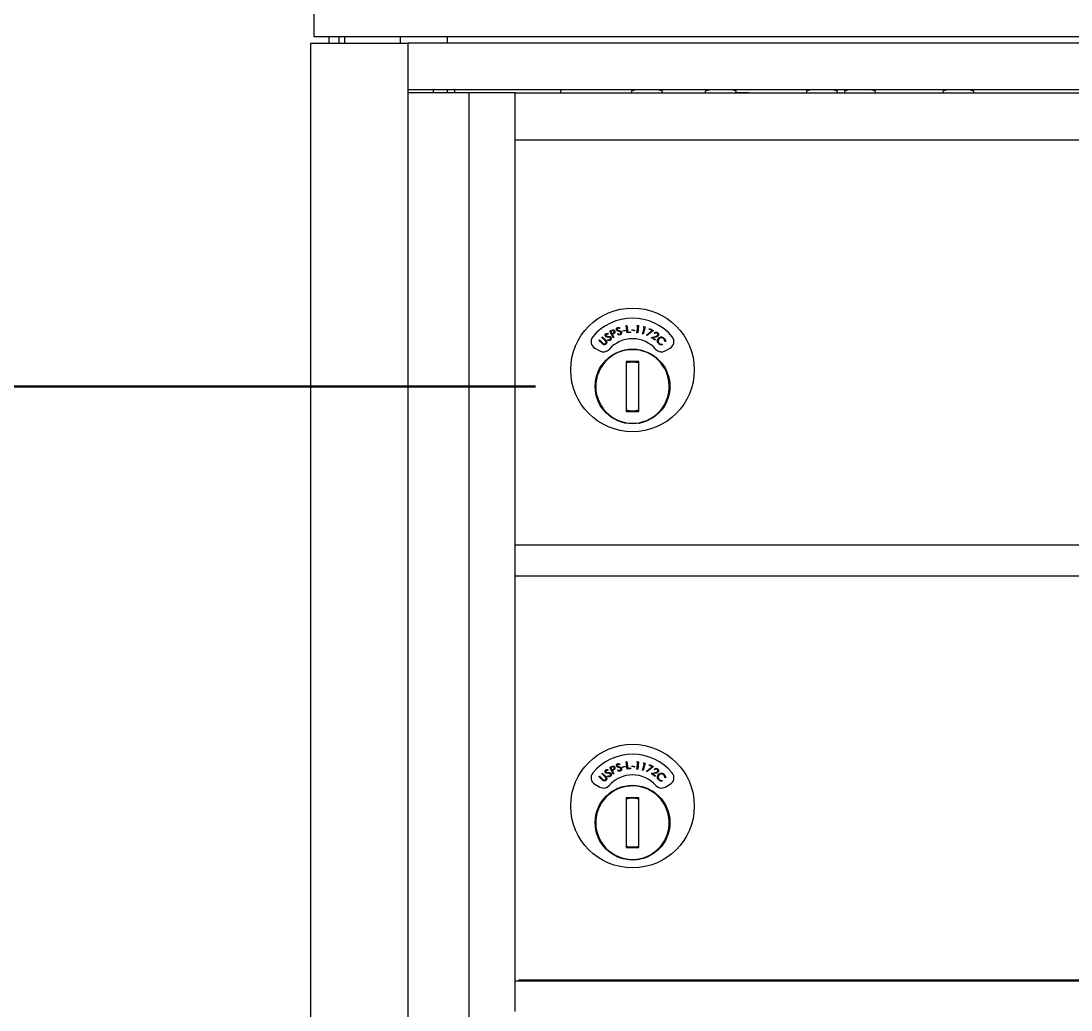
# Paper-space layout 'Layout1' of a CAD drawing. Header units: inches. Extents: x 1.4 to 42.2, y 1.7 to 32.5.
# Drawn here: x 5.644 to 7.751, y 25.438 to 27.421 of the extents above; entities that cross this region are included whole.
import ezdxf

# ---------------------------------------------------------------- set-up
doc = ezdxf.new("R2010")
doc.units = ezdxf.units.IN
doc.header["$MEASUREMENT"] = 0
doc.layers.add('DIM', color=179, linetype='Continuous', lineweight=30)
doc.layers.add('SLD-0', color=179, linetype='Continuous')
doc.styles.add('SLDTEXTSTYLE0', font='TXT', dxfattribs={"width": 0.821468})
doc.styles.add('SLDTEXTSTYLE7', font='TXT', dxfattribs={"width": 0.75})
doc.dimstyles.new('SLDDIMSTYLE1', dxfattribs={"dimtxt": 0.375, "dimasz": 0.13, "dimexe": 0, "dimexo": 0.0625, "dimgap": 0.09375, "dimtad": 0, "dimtih": 1, "dimtoh": 1, "dimdec": 0, "dimlfac": 4, "dimrnd": 1e-09, "dimzin": 12, "dimdsep": 46, "dimtxsty": 'SLDTEXTSTYLE0', "dimblk1": 'NONE', "dimblk2": 'NONE', "dimsah": 1, "dimcen": 0.09, "dimadec": 0, "dimazin": 3, "dimtfac": 1, "dimtdec": 3, "dimtofl": 0, "dimtmove": 0, "dimatfit": 3, "dimldrblk": 'NONE', "dimfxl": 0, "dimfrac": 2, "dimtolj": 1, "dimtzin": 12, "dimarcsym": 0})

# ---------------------------------------------------------------- blocks, each defined once
blk = doc.blocks.new('_D_18')
at = {"layer": 'DIM'}
for p, q in [((6.6765, 26.6884), (2.7731, 26.6884)), ((3.0543, 26.1259), (3.0543, 19.2397)), ((3.0543, 12.8421), (3.0543, 18.2418)), ((8.3519, 12.2796), (2.7731, 12.2796))]:
    blk.add_line(p, q, dxfattribs=at)
for points in [[(2.9606, 26.1259), (3.1481, 26.1259), (3.0543, 26.6884)], [(2.9606, 12.8421), (3.1481, 12.8421), (3.0543, 12.2796)]]:
    blk.add_solid(points, dxfattribs=at)
at = {"layer": 'DIM', "insert": (2.1694, 18.9628), "char_height": 0.375, "attachment_point": 1, "style": 'SLDTEXTSTYLE7'}
blk.add_mtext('57 5/8"', dxfattribs=at)
blk = doc.blocks.new('_NONE')

psp = doc.layouts.get("Layout1")

# ---------------------------------------------------------------- linework, layer by layer
at = {"layer": 'SLD-0', "color": 179, "linetype": 'Continuous', "lineweight": 15}
for p, q in [((6.2319, 27.3899), (6.2319, 27.4523)), ((6.2249, 27.3773), (6.2249, 19.5898)), ((6.2249, 27.3773), (6.2324, 27.3773)), ((6.2569, 27.3899), (6.2319, 27.3899)), ((6.2324, 27.3773), (6.4133, 27.3773)), ((6.2569, 27.3906), (13.8219, 27.3906)), ((6.2569, 27.3906), (6.2569, 27.3899)), ((6.2619, 27.3906), (6.2619, 27.3773)), ((6.2819, 27.3906), (6.2819, 27.3773)), ((6.2931, 27.3906), (6.2931, 27.3773)), ((6.4049, 27.3906), (6.4049, 27.3773)), ((6.4133, 27.3773), (6.4208, 27.3773)), ((6.4208, 19.5898), (6.4208, 27.3773)), ((6.4396, 27.3771), (6.4208, 27.3771)), ((13.6577, 27.3771), (6.4396, 27.3771)), ((6.4999, 27.3771), (6.4999, 27.3906)), ((6.4396, 27.2834), (6.4208, 27.2834)), ((6.5162, 27.2771), (6.4208, 27.2771)), ((13.6577, 27.2834), (6.4396, 27.2834)), ((6.4711, 27.2834), (6.4711, 27.2771)), ((6.4989, 27.2834), (6.4989, 27.2771)), ((6.5139, 27.2834), (6.5139, 27.2771)), ((6.5412, 27.2771), (6.5162, 27.2771)), ((6.5431, 27.2771), (6.5412, 27.2771)), ((6.5431, 19.7146), (6.5431, 27.2771)), ((6.6317, 27.2771), (6.5431, 27.2771)), ((6.6355, 27.2771), (6.6317, 27.2771)), ((6.6355, 27.2734), (6.6355, 27.2771)), ((6.6355, 27.2771), (9.8567, 27.2771)), ((6.6355, 27.1871), (6.6355, 27.2734)), ((6.7266, 27.2834), (6.7266, 27.2771)), ((6.8688, 27.2793), (6.8688, 27.2788)), ((6.8777, 27.2834), (6.8707, 27.2817)), ((6.9293, 27.2817), (6.9224, 27.2834)), ((6.9313, 27.2788), (6.9313, 27.2793)), ((7.0169, 27.2793), (7.0169, 27.2788)), ((7.0258, 27.2834), (7.0188, 27.2817)), ((7.0775, 27.2817), (7.0705, 27.2834)), ((7.0779, 27.2776), (7.0774, 27.2771)), ((7.1031, 27.2776), (7.0779, 27.2776)), ((7.0794, 27.2788), (7.0794, 27.2793)), ((7.1036, 27.2771), (7.1031, 27.2776)), ((7.22, 27.2793), (7.22, 27.2788)), ((7.2289, 27.2834), (7.2219, 27.2817)), ((7.2806, 27.2817), (7.2736, 27.2834)), ((7.2825, 27.2788), (7.2825, 27.2793)), ((7.2963, 27.2793), (7.2963, 27.2788)), ((7.3052, 27.2834), (7.2982, 27.2817)), ((7.3568, 27.2817), (7.3499, 27.2834)), ((7.3588, 27.2788), (7.3588, 27.2793)), ((7.4938, 27.2793), (7.4938, 27.2788)), ((7.5027, 27.2834), (7.4957, 27.2817)), ((7.5543, 27.2817), (7.5474, 27.2834)), ((7.5563, 27.2788), (7.5563, 27.2793)), ((6.6355, 27.1834), (6.6355, 27.1871)), ((6.6355, 26.3709), (6.6355, 27.1834)), ((6.6355, 27.1834), (9.8567, 27.1834)), ((6.8583, 26.8106), (6.8598, 26.8108)), ((6.8601, 26.7958), (6.8583, 26.8106)), ((6.8598, 26.8108), (6.8614, 26.7974)), ((6.8795, 26.8095), (6.8805, 26.8109)), ((6.8818, 26.8092), (6.8795, 26.8095)), ((6.88, 26.7959), (6.8818, 26.8092)), ((6.8805, 26.8109), (6.8834, 26.8105)), ((6.8834, 26.8105), (6.8815, 26.7957)), ((6.8913, 26.7937), (6.895, 26.8067)), ((6.8927, 26.8073), (6.894, 26.8085)), ((6.895, 26.8067), (6.8927, 26.8073)), ((6.8968, 26.8077), (6.8928, 26.7933)), ((6.894, 26.8085), (6.8968, 26.8077)), ((6.8095, 26.7868), (6.8105, 26.7879)), ((6.8159, 26.7805), (6.8095, 26.7868)), ((6.8105, 26.7879), (6.8169, 26.7816)), ((6.8222, 26.7943), (6.8217, 26.7929)), ((6.8253, 26.799), (6.8279, 26.8004)), ((6.8324, 26.7858), (6.8253, 26.799)), ((6.8296, 26.7997), (6.8273, 26.7984)), ((6.8273, 26.7984), (6.8297, 26.7939)), ((6.8297, 26.7939), (6.832, 26.7951)), ((6.8314, 26.7932), (6.8304, 26.7927)), ((6.8304, 26.7927), (6.8337, 26.7866)), ((6.8337, 26.7866), (6.8324, 26.7858)), ((6.8411, 26.7934), (6.842, 26.7945)), ((6.8458, 26.8057), (6.8449, 26.8044)), ((6.8508, 26.8003), (6.8563, 26.8015)), ((6.8511, 26.7991), (6.8508, 26.8003)), ((6.8565, 26.8003), (6.8511, 26.7991)), ((6.8563, 26.8015), (6.8565, 26.8003)), ((6.8672, 26.7967), (6.8601, 26.7958)), ((6.8614, 26.7974), (6.8671, 26.7981)), ((6.8671, 26.7981), (6.8672, 26.7967)), ((6.8699, 26.8012), (6.8702, 26.8024)), ((6.8752, 26.7997), (6.8699, 26.8012)), ((6.8702, 26.8024), (6.8756, 26.8009)), ((6.8756, 26.8009), (6.8752, 26.7997)), ((6.8815, 26.7957), (6.88, 26.7959)), ((6.8928, 26.7933), (6.8913, 26.7937)), ((6.899, 26.7915), (6.9108, 26.8006)), ((6.8998, 26.7904), (6.899, 26.7915)), ((6.9135, 26.8009), (6.8998, 26.7904)), ((6.9043, 26.8036), (6.9049, 26.8049)), ((6.9108, 26.8006), (6.9043, 26.8036)), ((6.9049, 26.8049), (6.9135, 26.8009)), ((6.9083, 26.7867), (6.9165, 26.7887)), ((6.9167, 26.7811), (6.9083, 26.7867)), ((6.9171, 26.7874), (6.9118, 26.7861)), ((6.9118, 26.7861), (6.9175, 26.7823)), ((6.9155, 26.7943), (6.9143, 26.7951)), ((6.7953, 26.7654), (6.8052, 26.7597)), ((6.8036, 26.7808), (6.8047, 26.7819)), ((6.81, 26.7745), (6.8036, 26.7808)), ((6.8047, 26.7819), (6.8111, 26.7756)), ((6.8211, 26.7812), (6.8217, 26.7826)), ((6.9175, 26.7823), (6.9167, 26.7811)), ((6.9303, 26.7731), (6.9305, 26.7716)), ((6.9372, 26.7785), (6.9357, 26.7787)), ((6.9369, 26.7597), (6.9468, 26.7654)), ((6.8836, 26.7384), (6.8586, 26.7384)), ((6.8586, 26.7384), (6.8586, 26.6384)), ((6.8586, 26.7376), (6.8624, 26.7384)), ((6.8798, 26.7384), (6.8836, 26.7376)), ((6.8836, 26.6384), (6.8836, 26.7384)), ((6.8624, 26.6384), (6.8586, 26.6392)), ((6.8586, 26.6384), (6.8836, 26.6384)), ((6.8836, 26.6392), (6.8798, 26.6384)), ((6.8836, 26.615), (6.8861, 26.615)), ((6.6355, 26.367), (6.6355, 26.3709)), ((6.6355, 26.3709), (9.8567, 26.3709)), ((6.6355, 26.3159), (6.6355, 26.367)), ((6.6355, 26.3094), (6.6355, 26.3159)), ((6.6355, 25.4959), (6.6355, 26.3094)), ((6.6355, 26.3084), (9.8567, 26.3084)), ((6.6355, 26.3084), (9.8567, 26.3084)), ((6.8253, 25.924), (6.8279, 25.9254)), ((6.8324, 25.9108), (6.8253, 25.924)), ((6.8296, 25.9247), (6.8273, 25.9234)), ((6.8273, 25.9234), (6.8297, 25.9189)), ((6.8458, 25.9307), (6.8449, 25.9294)), ((6.8508, 25.9253), (6.8563, 25.9265)), ((6.8511, 25.9241), (6.8508, 25.9253)), ((6.8565, 25.9253), (6.8511, 25.9241)), ((6.8563, 25.9265), (6.8565, 25.9253)), ((6.8583, 25.9356), (6.8598, 25.9358)), ((6.8601, 25.9208), (6.8583, 25.9356)), ((6.8598, 25.9358), (6.8614, 25.9224)), ((6.8672, 25.9217), (6.8601, 25.9208)), ((6.8614, 25.9224), (6.8671, 25.9231)), ((6.8671, 25.9231), (6.8672, 25.9217)), ((6.8699, 25.9262), (6.8702, 25.9274)), ((6.8752, 25.9247), (6.8699, 25.9262)), ((6.8702, 25.9274), (6.8756, 25.9259)), ((6.8756, 25.9259), (6.8752, 25.9247)), ((6.8795, 25.9345), (6.8805, 25.9359)), ((6.8818, 25.9342), (6.8795, 25.9345)), ((6.88, 25.9209), (6.8818, 25.9342)), ((6.8805, 25.9359), (6.8834, 25.9355)), ((6.8834, 25.9355), (6.8815, 25.9207)), ((6.8913, 25.9187), (6.895, 25.9317)), ((6.8927, 25.9323), (6.894, 25.9335)), ((6.895, 25.9317), (6.8927, 25.9323)), ((6.8968, 25.9327), (6.8928, 25.9183)), ((6.894, 25.9335), (6.8968, 25.9327)), ((6.899, 25.9165), (6.9108, 25.9256)), ((6.9135, 25.9259), (6.8998, 25.9154)), ((6.9043, 25.9286), (6.9049, 25.9299)), ((6.9108, 25.9256), (6.9043, 25.9286)), ((6.9049, 25.9299), (6.9135, 25.9259)), ((6.8036, 25.9058), (6.8047, 25.9069)), ((6.81, 25.8995), (6.8036, 25.9058)), ((6.8047, 25.9069), (6.8111, 25.9006)), ((6.8095, 25.9118), (6.8105, 25.9129)), ((6.8159, 25.9055), (6.8095, 25.9118)), ((6.8105, 25.9129), (6.8169, 25.9066)), ((6.8211, 25.9062), (6.8217, 25.9076)), ((6.8222, 25.9193), (6.8217, 25.9179)), ((6.8297, 25.9189), (6.832, 25.9201)), ((6.8314, 25.9182), (6.8304, 25.9177)), ((6.8304, 25.9177), (6.8337, 25.9116)), ((6.8337, 25.9116), (6.8324, 25.9108)), ((6.8411, 25.9184), (6.842, 25.9195)), ((6.8815, 25.9207), (6.88, 25.9209)), ((6.8928, 25.9183), (6.8913, 25.9187)), ((6.8998, 25.9154), (6.899, 25.9165)), ((6.9083, 25.9117), (6.9165, 25.9137)), ((6.9167, 25.9061), (6.9083, 25.9117)), ((6.9171, 25.9124), (6.9118, 25.9111)), ((6.9118, 25.9111), (6.9175, 25.9073)), ((6.9155, 25.9193), (6.9143, 25.9201)), ((6.9175, 25.9073), (6.9167, 25.9061)), ((6.9372, 25.9035), (6.9357, 25.9037)), ((6.7953, 25.8904), (6.8052, 25.8847)), ((6.9303, 25.8981), (6.9305, 25.8966)), ((6.9369, 25.8847), (6.9468, 25.8904)), ((6.8836, 25.8634), (6.8586, 25.8634)), ((6.8586, 25.8634), (6.8586, 25.7634)), ((6.8586, 25.8626), (6.8624, 25.8634)), ((6.8798, 25.8634), (6.8836, 25.8626)), ((6.8836, 25.8493), (6.8836, 25.8634)), ((6.8836, 25.7634), (6.8836, 25.8493)), ((6.8624, 25.7634), (6.8586, 25.7642)), ((6.8586, 25.7634), (6.8836, 25.7634)), ((6.8836, 25.7642), (6.8798, 25.7634)), ((6.8836, 25.74), (6.8861, 25.74)), ((6.6355, 25.492), (6.6355, 25.4959)), ((6.6355, 25.4959), (9.8567, 25.4959)), ((6.6355, 25.4409), (6.6355, 25.492)), ((6.6422, 25.4984), (6.6808, 25.4984)), ((6.6808, 25.4984), (6.7329, 25.4984)), ((6.7105, 25.4959), (6.7105, 25.4984)), ((6.7167, 25.4959), (6.7167, 25.4984)), ((6.7329, 25.4984), (9.6649, 25.4984)), ((6.6355, 25.4344), (6.6355, 25.4409))]:
    psp.add_line(p, q, dxfattribs=at)
for centre, radius in [((6.8711, 26.7217), 0.124), ((6.8711, 26.6884), 0.075), ((6.8711, 25.8467), 0.124), ((6.8711, 25.8134), 0.075)]:
    psp.add_circle(centre, radius, dxfattribs=at)
for centre, radius, start, end in [((6.8713, 27.2793), 0.0025, 103.2405, 180), ((6.8713, 27.2788), 0.0025, 180, 221.4916), ((6.9288, 27.2793), 0.0025, 0, 76.7595), ((6.9288, 27.2788), 0.0025, 318.5084, 0), ((7.0194, 27.2793), 0.0025, 103.2405, 180), ((7.0194, 27.2788), 0.0025, 180, 221.4916), ((7.0769, 27.2793), 0.0025, 0, 76.7595), ((7.0769, 27.2788), 0.0025, 332.4508, 0), ((7.2225, 27.2793), 0.0025, 103.2405, 180), ((7.2225, 27.2788), 0.0025, 180, 221.4916), ((7.28, 27.2793), 0.0025, 0, 76.7595), ((7.28, 27.2788), 0.0025, 318.5084, 0), ((7.2988, 27.2793), 0.0025, 103.2405, 180), ((7.2988, 27.2788), 0.0025, 180, 221.4916), ((7.3563, 27.2793), 0.0025, 0, 76.7595), ((7.3563, 27.2788), 0.0025, 318.5084, 0), ((7.4963, 27.2793), 0.0025, 103.2405, 180), ((7.4963, 27.2788), 0.0025, 180, 221.4916), ((7.5538, 27.2793), 0.0025, 0, 76.7595), ((7.5538, 27.2788), 0.0025, 318.5084, 0), ((6.8711, 26.7217), 0.1038, 39.7305, 140.2695), ((6.8028, 26.7784), 0.015, 140.2695, 240), ((6.9393, 26.7784), 0.015, 300, 39.7305), ((6.8711, 26.7217), 0.0625, 41.1599, 138.8401), ((6.8711, 26.6884), 0.0738, 281.7353, 180), ((6.8127, 26.7727), 0.015, 240, 318.8401), ((6.9294, 26.7727), 0.015, 221.1599, 300), ((6.8711, 26.6884), 0.0487, 75.1428, 104.8572), ((6.8711, 26.6884), 0.0738, 180, 279.7583), ((6.8711, 26.6884), 0.0487, 255.1428, 284.8572), ((6.8711, 25.8467), 0.1038, 39.7305, 140.2695), ((6.8028, 25.9034), 0.015, 140.2695, 240), ((6.8711, 25.8467), 0.0625, 41.1599, 138.8401), ((6.9393, 25.9034), 0.015, 300, 39.7305), ((6.8711, 25.8134), 0.0737, 281.7353, 180), ((6.8127, 25.8977), 0.015, 240, 318.8401), ((6.9294, 25.8977), 0.015, 221.1599, 300), ((6.8711, 25.8134), 0.0488, 75.1428, 104.8572), ((6.8711, 25.8134), 0.0738, 180, 279.7583), ((6.8711, 25.8134), 0.0487, 255.1428, 284.8572)]:
    psp.add_arc(centre, radius, start, end, dxfattribs=at)
for points, knots in [([(6.839, 26.8022), (6.8389, 26.8028), (6.8387, 26.8038), (6.8392, 26.8052), (6.8402, 26.8062), (6.8409, 26.8066), (6.8413, 26.8067)], [0, 0, 0, 0, 0.279597, 0.558853, 0.779385, 1, 1, 1, 1]), ([(6.8413, 26.8067), (6.8418, 26.8068), (6.8427, 26.807), (6.844, 26.8067), (6.8449, 26.8063), (6.8455, 26.8059), (6.8458, 26.8057)], [0, 0, 0, 0, 0.338847, 0.558914, 0.77938, 1, 1, 1, 1]), ([(6.8166, 26.7891), (6.8164, 26.7896), (6.8159, 26.7905), (6.816, 26.792), (6.8166, 26.7933), (6.8173, 26.7938), (6.8176, 26.7941)], [0, 0, 0, 0, 0.279618, 0.558961, 0.77945, 1, 1, 1, 1]), ([(6.8186, 26.7877), (6.8182, 26.7879), (6.8174, 26.7882), (6.8169, 26.7888), (6.8166, 26.7891)], [0, 0, 0, 0, 0.55973, 1, 1, 1, 1]), ([(6.8184, 26.7928), (6.8182, 26.7926), (6.8178, 26.7922), (6.8175, 26.7914), (6.8175, 26.7907), (6.8177, 26.7903), (6.8179, 26.7901)], [0, 0, 0, 0, 0.280131, 0.559545, 0.779732, 1, 1, 1, 1]), ([(6.8176, 26.7941), (6.8181, 26.7943), (6.8188, 26.7948), (6.8201, 26.7948), (6.8212, 26.7947), (6.8218, 26.7944), (6.8222, 26.7943)], [0, 0, 0, 0, 0.338837, 0.558938, 0.779387, 1, 1, 1, 1]), ([(6.8179, 26.7901), (6.8182, 26.7898), (6.8187, 26.7892), (6.8194, 26.7891), (6.8198, 26.789)], [0, 0, 0, 0, 0.557615, 1, 1, 1, 1]), ([(6.8217, 26.7929), (6.8213, 26.793), (6.8207, 26.7932), (6.8198, 26.7933), (6.8191, 26.7932), (6.8187, 26.7929), (6.8184, 26.7928)], [0, 0, 0, 0, 0.340484, 0.560557, 0.78023, 1, 1, 1, 1]), ([(6.8217, 26.7874), (6.8211, 26.7874), (6.8201, 26.7874), (6.8191, 26.7876), (6.8186, 26.7877)], [0, 0, 0, 0, 0.560452, 1, 1, 1, 1]), ([(6.8198, 26.789), (6.8202, 26.789), (6.821, 26.789), (6.8218, 26.7889), (6.8222, 26.7889)], [0, 0, 0, 0, 0.559926, 1, 1, 1, 1]), ([(6.8252, 26.7869), (6.8245, 26.7871), (6.8234, 26.7874), (6.8222, 26.7874), (6.8217, 26.7874)], [0, 0, 0, 0, 0.55951, 1, 1, 1, 1]), ([(6.8222, 26.7889), (6.8229, 26.7889), (6.824, 26.7889), (6.8256, 26.7885), (6.8268, 26.788), (6.8274, 26.7873), (6.8277, 26.787)], [0, 0, 0, 0, 0.340566, 0.560777, 0.780645, 1, 1, 1, 1]), ([(6.8264, 26.786), (6.8262, 26.7863), (6.8259, 26.7867), (6.8254, 26.7868), (6.8252, 26.7869)], [0, 0, 0, 0, 0.559346, 1, 1, 1, 1]), ([(6.8256, 26.7824), (6.8259, 26.7826), (6.8265, 26.7832), (6.8269, 26.7842), (6.8269, 26.7852), (6.8266, 26.7858), (6.8264, 26.786)], [0, 0, 0, 0, 0.279976, 0.559751, 0.779917, 1, 1, 1, 1]), ([(6.8277, 26.787), (6.828, 26.7864), (6.8286, 26.7854), (6.8284, 26.7836), (6.8277, 26.7822), (6.827, 26.7816), (6.8266, 26.7813)], [0, 0, 0, 0, 0.27918, 0.559107, 0.779427, 1, 1, 1, 1]), ([(6.8279, 26.8004), (6.8285, 26.8007), (6.8295, 26.8013), (6.8306, 26.8017), (6.831, 26.8018)], [0, 0, 0, 0, 0.560251, 1, 1, 1, 1]), ([(6.834, 26.7992), (6.8338, 26.7995), (6.8335, 26.8), (6.8326, 26.8004), (6.8312, 26.8006), (6.8303, 26.8), (6.8296, 26.7997)], [0, 0, 0, 0, 0.186707, 0.373486, 0.559989, 1, 1, 1, 1]), ([(6.831, 26.8018), (6.8315, 26.8019), (6.8325, 26.8021), (6.8338, 26.8017), (6.8348, 26.8009), (6.8352, 26.8003), (6.8354, 26.7999)], [0, 0, 0, 0, 0.279805, 0.55943, 0.77952, 1, 1, 1, 1]), ([(6.8346, 26.7952), (6.834, 26.7948), (6.833, 26.794), (6.8318, 26.7934), (6.8314, 26.7932)], [0, 0, 0, 0, 0.559697, 1, 1, 1, 1]), ([(6.832, 26.7951), (6.8327, 26.7956), (6.8337, 26.7961), (6.8343, 26.7973), (6.8344, 26.7982), (6.8342, 26.7988), (6.834, 26.7992)], [0, 0, 0, 0, 0.499098, 0.624853, 0.750587, 1, 1, 1, 1]), ([(6.8354, 26.7999), (6.8356, 26.7995), (6.836, 26.7986), (6.8359, 26.7972), (6.8354, 26.796), (6.8348, 26.7955), (6.8346, 26.7952)], [0, 0, 0, 0, 0.280087, 0.559257, 0.779479, 1, 1, 1, 1]), ([(6.8405, 26.8003), (6.8401, 26.8006), (6.8395, 26.8011), (6.8392, 26.8019), (6.839, 26.8022)], [0, 0, 0, 0, 0.559641, 1, 1, 1, 1]), ([(6.8418, 26.8053), (6.8415, 26.8051), (6.841, 26.8049), (6.8405, 26.8042), (6.8403, 26.8035), (6.8404, 26.803), (6.8405, 26.8028)], [0, 0, 0, 0, 0.2801617, 0.5596735, 0.7798573, 1, 1, 1, 1]), ([(6.8405, 26.8028), (6.8407, 26.8024), (6.841, 26.8018), (6.8417, 26.8014), (6.842, 26.8013)], [0, 0, 0, 0, 0.557558, 1, 1, 1, 1]), ([(6.8434, 26.7992), (6.8428, 26.7993), (6.8418, 26.7997), (6.8409, 26.8001), (6.8405, 26.8003)], [0, 0, 0, 0, 0.5604374, 1, 1, 1, 1]), ([(6.8464, 26.7919), (6.8458, 26.7918), (6.8448, 26.7915), (6.8428, 26.792), (6.8417, 26.7929), (6.8411, 26.7934)], [0, 0, 0, 0, 0.280072, 0.559891, 1, 1, 1, 1]), ([(6.8449, 26.8044), (6.8446, 26.8046), (6.8441, 26.805), (6.8433, 26.8053), (6.8425, 26.8054), (6.842, 26.8053), (6.8418, 26.8053)], [0, 0, 0, 0, 0.340484, 0.5606, 0.780261, 1, 1, 1, 1]), ([(6.842, 26.8013), (6.8424, 26.8011), (6.8432, 26.8009), (6.8439, 26.8006), (6.8443, 26.8005)], [0, 0, 0, 0, 0.559931, 1, 1, 1, 1]), ([(6.842, 26.7945), (6.8426, 26.7941), (6.8435, 26.7934), (6.8449, 26.793), (6.8455, 26.7932), (6.8458, 26.7932)], [0, 0, 0, 0, 0.559524, 0.77991, 1, 1, 1, 1]), ([(6.8466, 26.7978), (6.846, 26.7981), (6.845, 26.7987), (6.8439, 26.799), (6.8434, 26.7992)], [0, 0, 0, 0, 0.559503, 1, 1, 1, 1]), ([(6.8443, 26.8005), (6.8449, 26.8003), (6.846, 26.7999), (6.8474, 26.7992), (6.8485, 26.7983), (6.8489, 26.7975), (6.849, 26.7971)], [0, 0, 0, 0, 0.340596, 0.56085, 0.780675, 1, 1, 1, 1]), ([(6.8458, 26.7932), (6.8461, 26.7934), (6.8468, 26.7937), (6.8475, 26.7946), (6.8477, 26.7956), (6.8476, 26.7962), (6.8475, 26.7965)], [0, 0, 0, 0, 0.2799987, 0.5597409, 0.7799825, 1, 1, 1, 1]), ([(6.849, 26.7971), (6.8492, 26.7965), (6.8494, 26.7953), (6.8487, 26.7937), (6.8477, 26.7925), (6.8468, 26.7921), (6.8464, 26.7919)], [0, 0, 0, 0, 0.2791696, 0.5591276, 0.7794631, 1, 1, 1, 1]), ([(6.8475, 26.7965), (6.8474, 26.7968), (6.8472, 26.7973), (6.8468, 26.7976), (6.8466, 26.7978)], [0, 0, 0, 0, 0.559129, 1, 1, 1, 1]), ([(6.9143, 26.7951), (6.9148, 26.7956), (6.9158, 26.7968), (6.9178, 26.7974), (6.9197, 26.7974), (6.9208, 26.7968), (6.9213, 26.7965)], [0, 0, 0, 0, 0.279994, 0.559496, 0.779639, 1, 1, 1, 1]), ([(6.9204, 26.7954), (6.9199, 26.7956), (6.919, 26.7961), (6.9175, 26.7959), (6.9163, 26.7952), (6.9158, 26.7946), (6.9155, 26.7943)], [0, 0, 0, 0, 0.2794251, 0.5586265, 0.7790408, 1, 1, 1, 1]), ([(6.9165, 26.7887), (6.9171, 26.7888), (6.9181, 26.7891), (6.9195, 26.7895), (6.9206, 26.7901), (6.9211, 26.7907), (6.9214, 26.791)], [0, 0, 0, 0, 0.34052, 0.560819, 0.780537, 1, 1, 1, 1]), ([(6.9226, 26.7902), (6.9221, 26.7897), (6.9214, 26.7888), (6.9198, 26.7881), (6.9185, 26.7877), (6.9176, 26.7875), (6.9171, 26.7874)], [0, 0, 0, 0, 0.3384646, 0.5587838, 0.7793754, 1, 1, 1, 1]), ([(6.9214, 26.791), (6.9216, 26.7914), (6.922, 26.7923), (6.9218, 26.7936), (6.9213, 26.7947), (6.9207, 26.7951), (6.9204, 26.7954)], [0, 0, 0, 0, 0.279235, 0.559079, 0.77942, 1, 1, 1, 1]), ([(6.9211, 26.7802), (6.9213, 26.7813), (6.9216, 26.7832), (6.9229, 26.7847), (6.9234, 26.7854)], [0, 0, 0, 0, 0.55902, 1, 1, 1, 1]), ([(6.9213, 26.7965), (6.9218, 26.7961), (6.9228, 26.7952), (6.9234, 26.7934), (6.9234, 26.7916), (6.9229, 26.7907), (6.9226, 26.7902)], [0, 0, 0, 0, 0.279949, 0.559289, 0.779645, 1, 1, 1, 1]), ([(6.9234, 26.7854), (6.9243, 26.7861), (6.9262, 26.7876), (6.9296, 26.7879), (6.9325, 26.7871), (6.9339, 26.7859), (6.9346, 26.7854)], [0, 0, 0, 0, 0.279477, 0.559077, 0.77939, 1, 1, 1, 1]), ([(6.9336, 26.7843), (6.9329, 26.7849), (6.9313, 26.786), (6.9286, 26.7863), (6.9262, 26.7857), (6.925, 26.7847), (6.9245, 26.7842)], [0, 0, 0, 0, 0.279731, 0.559347, 0.779582, 1, 1, 1, 1]), ([(6.9346, 26.7854), (6.9352, 26.7847), (6.9362, 26.7837), (6.9369, 26.7818), (6.9373, 26.7802), (6.9372, 26.7791), (6.9372, 26.7785)], [0, 0, 0, 0, 0.33967, 0.559829, 0.779917, 1, 1, 1, 1]), ([(6.8125, 26.7725), (6.812, 26.7729), (6.8111, 26.7735), (6.8104, 26.7742), (6.81, 26.7745)], [0, 0, 0, 0, 0.559488, 1, 1, 1, 1]), ([(6.8111, 26.7756), (6.8114, 26.7753), (6.8118, 26.7749), (6.8123, 26.7744), (6.8126, 26.7743)], [0, 0, 0, 0, 0.5600999, 1, 1, 1, 1]), ([(6.8181, 26.7738), (6.8177, 26.7734), (6.8168, 26.7726), (6.8153, 26.7721), (6.8137, 26.772), (6.8129, 26.7724), (6.8125, 26.7725)], [0, 0, 0, 0, 0.280298, 0.56003, 0.780085, 1, 1, 1, 1]), ([(6.8126, 26.7743), (6.8129, 26.774), (6.8137, 26.7735), (6.8155, 26.7736), (6.8164, 26.7743), (6.817, 26.7747)], [0, 0, 0, 0, 0.280991, 0.560906, 1, 1, 1, 1]), ([(6.8175, 26.7788), (6.8172, 26.7791), (6.8167, 26.7797), (6.8162, 26.7803), (6.8159, 26.7805)], [0, 0, 0, 0, 0.559619, 1, 1, 1, 1]), ([(6.8169, 26.7816), (6.8175, 26.781), (6.8187, 26.7798), (6.8196, 26.7776), (6.8193, 26.7753), (6.8185, 26.7743), (6.8181, 26.7738)], [0, 0, 0, 0, 0.2816367, 0.5598778, 0.7799008, 1, 1, 1, 1]), ([(6.817, 26.7747), (6.8173, 26.775), (6.8178, 26.7757), (6.818, 26.7768), (6.8179, 26.7779), (6.8176, 26.7785), (6.8175, 26.7788)], [0, 0, 0, 0, 0.279684, 0.559414, 0.779585, 1, 1, 1, 1]), ([(6.8266, 26.7813), (6.8261, 26.781), (6.8252, 26.7805), (6.8232, 26.7803), (6.8219, 26.7809), (6.8211, 26.7812)], [0, 0, 0, 0, 0.27998, 0.559804, 1, 1, 1, 1]), ([(6.8217, 26.7826), (6.8224, 26.7823), (6.8234, 26.7819), (6.8248, 26.7819), (6.8254, 26.7822), (6.8256, 26.7824)], [0, 0, 0, 0, 0.559527, 0.779956, 1, 1, 1, 1]), ([(6.9237, 26.774), (6.9232, 26.7746), (6.9223, 26.7756), (6.9215, 26.7772), (6.9211, 26.7787), (6.9211, 26.7797), (6.9211, 26.7802)], [0, 0, 0, 0, 0.339826, 0.559905, 0.779938, 1, 1, 1, 1]), ([(6.9245, 26.7842), (6.9239, 26.7834), (6.9227, 26.7819), (6.9225, 26.7791), (6.9233, 26.7767), (6.9243, 26.7755), (6.9248, 26.775)], [0, 0, 0, 0, 0.279585, 0.559066, 0.77937, 1, 1, 1, 1]), ([(6.9305, 26.7716), (6.9297, 26.7716), (6.9283, 26.7715), (6.9264, 26.7722), (6.925, 26.7729), (6.9241, 26.7737), (6.9237, 26.774)], [0, 0, 0, 0, 0.3392808, 0.5594587, 0.7796873, 1, 1, 1, 1]), ([(6.9248, 26.775), (6.9257, 26.7743), (6.9273, 26.773), (6.9294, 26.7731), (6.9303, 26.7731)], [0, 0, 0, 0, 0.558752, 1, 1, 1, 1]), ([(6.9357, 26.7787), (6.9357, 26.7794), (6.9357, 26.7806), (6.9352, 26.7821), (6.9346, 26.7833), (6.9339, 26.7839), (6.9336, 26.7843)], [0, 0, 0, 0, 0.339454, 0.559588, 0.779769, 1, 1, 1, 1]), ([(6.8279, 25.9254), (6.8285, 25.9257), (6.8295, 25.9263), (6.8306, 25.9267), (6.831, 25.9268)], [0, 0, 0, 0, 0.560251, 1, 1, 1, 1]), ([(6.834, 25.9242), (6.8338, 25.9245), (6.8335, 25.925), (6.8326, 25.9254), (6.8312, 25.9256), (6.8303, 25.925), (6.8296, 25.9247)], [0, 0, 0, 0, 0.1867071, 0.3734864, 0.5599885, 1, 1, 1, 1]), ([(6.831, 25.9268), (6.8315, 25.9269), (6.8325, 25.9271), (6.8338, 25.9267), (6.8348, 25.9259), (6.8352, 25.9253), (6.8354, 25.9249)], [0, 0, 0, 0, 0.279805, 0.55943, 0.77952, 1, 1, 1, 1]), ([(6.832, 25.9201), (6.8327, 25.9206), (6.8337, 25.9211), (6.8343, 25.9223), (6.8344, 25.9232), (6.8342, 25.9238), (6.834, 25.9242)], [0, 0, 0, 0, 0.499098, 0.624853, 0.750587, 1, 1, 1, 1]), ([(6.8354, 25.9249), (6.8356, 25.9245), (6.836, 25.9236), (6.8359, 25.9222), (6.8354, 25.921), (6.8348, 25.9205), (6.8346, 25.9202)], [0, 0, 0, 0, 0.280087, 0.559257, 0.779479, 1, 1, 1, 1]), ([(6.839, 25.9272), (6.8389, 25.9278), (6.8387, 25.9288), (6.8392, 25.9302), (6.8402, 25.9312), (6.8409, 25.9316), (6.8413, 25.9317)], [0, 0, 0, 0, 0.279597, 0.558853, 0.779385, 1, 1, 1, 1]), ([(6.8405, 25.9253), (6.8401, 25.9256), (6.8395, 25.9261), (6.8392, 25.9269), (6.839, 25.9272)], [0, 0, 0, 0, 0.559641, 1, 1, 1, 1]), ([(6.8418, 25.9303), (6.8415, 25.9301), (6.841, 25.9299), (6.8405, 25.9292), (6.8403, 25.9285), (6.8404, 25.928), (6.8405, 25.9278)], [0, 0, 0, 0, 0.2801617, 0.5596735, 0.7798573, 1, 1, 1, 1]), ([(6.8405, 25.9278), (6.8407, 25.9274), (6.841, 25.9268), (6.8417, 25.9264), (6.842, 25.9263)], [0, 0, 0, 0, 0.557558, 1, 1, 1, 1]), ([(6.8434, 25.9242), (6.8428, 25.9243), (6.8418, 25.9247), (6.8409, 25.9251), (6.8405, 25.9253)], [0, 0, 0, 0, 0.5604374, 1, 1, 1, 1]), ([(6.8413, 25.9317), (6.8418, 25.9318), (6.8427, 25.932), (6.844, 25.9317), (6.8449, 25.9313), (6.8455, 25.9309), (6.8458, 25.9307)], [0, 0, 0, 0, 0.338847, 0.558914, 0.77938, 1, 1, 1, 1]), ([(6.8449, 25.9294), (6.8446, 25.9296), (6.8441, 25.93), (6.8433, 25.9303), (6.8425, 25.9304), (6.842, 25.9303), (6.8418, 25.9303)], [0, 0, 0, 0, 0.340484, 0.5606, 0.780261, 1, 1, 1, 1]), ([(6.842, 25.9263), (6.8424, 25.9261), (6.8432, 25.9259), (6.8439, 25.9256), (6.8443, 25.9255)], [0, 0, 0, 0, 0.559931, 1, 1, 1, 1]), ([(6.8466, 25.9228), (6.846, 25.9231), (6.845, 25.9237), (6.8439, 25.924), (6.8434, 25.9242)], [0, 0, 0, 0, 0.559503, 1, 1, 1, 1]), ([(6.8443, 25.9255), (6.8449, 25.9253), (6.846, 25.9249), (6.8474, 25.9242), (6.8485, 25.9233), (6.8489, 25.9225), (6.849, 25.9221)], [0, 0, 0, 0, 0.340596, 0.56085, 0.780675, 1, 1, 1, 1]), ([(6.8458, 25.9182), (6.8461, 25.9184), (6.8468, 25.9187), (6.8475, 25.9196), (6.8477, 25.9206), (6.8476, 25.9212), (6.8475, 25.9215)], [0, 0, 0, 0, 0.2799987, 0.5597409, 0.7799825, 1, 1, 1, 1]), ([(6.849, 25.9221), (6.8492, 25.9215), (6.8494, 25.9203), (6.8487, 25.9187), (6.8477, 25.9175), (6.8468, 25.9171), (6.8464, 25.9169)], [0, 0, 0, 0, 0.2791696, 0.5591276, 0.7794631, 1, 1, 1, 1]), ([(6.8475, 25.9215), (6.8474, 25.9218), (6.8472, 25.9223), (6.8468, 25.9226), (6.8466, 25.9228)], [0, 0, 0, 0, 0.559129, 1, 1, 1, 1]), ([(6.9143, 25.9201), (6.9148, 25.9206), (6.9158, 25.9218), (6.9178, 25.9224), (6.9197, 25.9224), (6.9208, 25.9218), (6.9213, 25.9215)], [0, 0, 0, 0, 0.279994, 0.559496, 0.779639, 1, 1, 1, 1]), ([(6.9213, 25.9215), (6.9218, 25.9211), (6.9228, 25.9202), (6.9234, 25.9184), (6.9234, 25.9166), (6.9229, 25.9157), (6.9226, 25.9152)], [0, 0, 0, 0, 0.279949, 0.559289, 0.779645, 1, 1, 1, 1]), ([(6.8111, 25.9006), (6.8114, 25.9003), (6.8118, 25.8999), (6.8123, 25.8994), (6.8126, 25.8993)], [0, 0, 0, 0, 0.5600999, 1, 1, 1, 1]), ([(6.8166, 25.9141), (6.8164, 25.9146), (6.8159, 25.9155), (6.816, 25.917), (6.8166, 25.9183), (6.8173, 25.9188), (6.8176, 25.9191)], [0, 0, 0, 0, 0.279618, 0.558961, 0.77945, 1, 1, 1, 1]), ([(6.8175, 25.9038), (6.8172, 25.9041), (6.8167, 25.9047), (6.8162, 25.9053), (6.8159, 25.9055)], [0, 0, 0, 0, 0.559619, 1, 1, 1, 1]), ([(6.8186, 25.9127), (6.8182, 25.9129), (6.8174, 25.9132), (6.8169, 25.9138), (6.8166, 25.9141)], [0, 0, 0, 0, 0.55973, 1, 1, 1, 1]), ([(6.8169, 25.9066), (6.8175, 25.906), (6.8187, 25.9048), (6.8196, 25.9026), (6.8193, 25.9003), (6.8185, 25.8993), (6.8181, 25.8988)], [0, 0, 0, 0, 0.2816367, 0.5598778, 0.7799008, 1, 1, 1, 1]), ([(6.817, 25.8997), (6.8173, 25.9), (6.8178, 25.9007), (6.818, 25.9018), (6.8179, 25.9029), (6.8176, 25.9035), (6.8175, 25.9038)], [0, 0, 0, 0, 0.279684, 0.559414, 0.779585, 1, 1, 1, 1]), ([(6.8184, 25.9178), (6.8182, 25.9176), (6.8178, 25.9172), (6.8175, 25.9164), (6.8175, 25.9157), (6.8177, 25.9153), (6.8179, 25.9151)], [0, 0, 0, 0, 0.280131, 0.559545, 0.779732, 1, 1, 1, 1]), ([(6.8176, 25.9191), (6.8181, 25.9193), (6.8188, 25.9198), (6.8201, 25.9198), (6.8212, 25.9197), (6.8218, 25.9194), (6.8222, 25.9193)], [0, 0, 0, 0, 0.338837, 0.558938, 0.779387, 1, 1, 1, 1]), ([(6.8179, 25.9151), (6.8182, 25.9148), (6.8187, 25.9142), (6.8194, 25.9141), (6.8198, 25.914)], [0, 0, 0, 0, 0.557615, 1, 1, 1, 1]), ([(6.8217, 25.9179), (6.8213, 25.918), (6.8207, 25.9182), (6.8198, 25.9183), (6.8191, 25.9182), (6.8187, 25.9179), (6.8184, 25.9178)], [0, 0, 0, 0, 0.340484, 0.560557, 0.78023, 1, 1, 1, 1]), ([(6.8217, 25.9124), (6.8211, 25.9124), (6.8201, 25.9124), (6.8191, 25.9126), (6.8186, 25.9127)], [0, 0, 0, 0, 0.560452, 1, 1, 1, 1]), ([(6.8198, 25.914), (6.8202, 25.914), (6.821, 25.914), (6.8218, 25.9139), (6.8222, 25.9139)], [0, 0, 0, 0, 0.559926, 1, 1, 1, 1]), ([(6.8266, 25.9063), (6.8261, 25.906), (6.8252, 25.9055), (6.8232, 25.9053), (6.8219, 25.9059), (6.8211, 25.9062)], [0, 0, 0, 0, 0.27998, 0.559804, 1, 1, 1, 1]), ([(6.8252, 25.9119), (6.8245, 25.9121), (6.8234, 25.9124), (6.8222, 25.9124), (6.8217, 25.9124)], [0, 0, 0, 0, 0.55951, 1, 1, 1, 1]), ([(6.8217, 25.9076), (6.8224, 25.9073), (6.8234, 25.9069), (6.8248, 25.9069), (6.8254, 25.9072), (6.8256, 25.9074)], [0, 0, 0, 0, 0.559527, 0.779956, 1, 1, 1, 1]), ([(6.8222, 25.9139), (6.8229, 25.9139), (6.824, 25.9139), (6.8256, 25.9135), (6.8268, 25.913), (6.8274, 25.9123), (6.8277, 25.912)], [0, 0, 0, 0, 0.340566, 0.560777, 0.780645, 1, 1, 1, 1]), ([(6.8264, 25.911), (6.8262, 25.9113), (6.8259, 25.9117), (6.8254, 25.9118), (6.8252, 25.9119)], [0, 0, 0, 0, 0.559346, 1, 1, 1, 1]), ([(6.8256, 25.9074), (6.8259, 25.9076), (6.8265, 25.9082), (6.8269, 25.9092), (6.8269, 25.9102), (6.8266, 25.9108), (6.8264, 25.911)], [0, 0, 0, 0, 0.279976, 0.559751, 0.779917, 1, 1, 1, 1]), ([(6.8277, 25.912), (6.828, 25.9114), (6.8286, 25.9104), (6.8284, 25.9086), (6.8277, 25.9072), (6.827, 25.9066), (6.8266, 25.9063)], [0, 0, 0, 0, 0.27918, 0.559107, 0.779427, 1, 1, 1, 1]), ([(6.8346, 25.9202), (6.834, 25.9198), (6.833, 25.919), (6.8318, 25.9184), (6.8314, 25.9182)], [0, 0, 0, 0, 0.559697, 1, 1, 1, 1]), ([(6.8464, 25.9169), (6.8458, 25.9168), (6.8448, 25.9165), (6.8428, 25.917), (6.8417, 25.9179), (6.8411, 25.9184)], [0, 0, 0, 0, 0.280072, 0.559891, 1, 1, 1, 1]), ([(6.842, 25.9195), (6.8426, 25.9191), (6.8435, 25.9184), (6.8449, 25.918), (6.8455, 25.9182), (6.8458, 25.9182)], [0, 0, 0, 0, 0.559524, 0.77991, 1, 1, 1, 1]), ([(6.9204, 25.9204), (6.9199, 25.9206), (6.919, 25.9211), (6.9175, 25.9209), (6.9163, 25.9202), (6.9158, 25.9196), (6.9155, 25.9193)], [0, 0, 0, 0, 0.2794251, 0.5586265, 0.7790408, 1, 1, 1, 1]), ([(6.9165, 25.9137), (6.9171, 25.9138), (6.9181, 25.9141), (6.9195, 25.9145), (6.9206, 25.9151), (6.9211, 25.9157), (6.9214, 25.916)], [0, 0, 0, 0, 0.34052, 0.560819, 0.780537, 1, 1, 1, 1]), ([(6.9226, 25.9152), (6.9221, 25.9147), (6.9214, 25.9138), (6.9198, 25.9131), (6.9185, 25.9127), (6.9176, 25.9125), (6.9171, 25.9124)], [0, 0, 0, 0, 0.3384646, 0.5587838, 0.7793754, 1, 1, 1, 1]), ([(6.9214, 25.916), (6.9216, 25.9164), (6.922, 25.9173), (6.9218, 25.9186), (6.9213, 25.9197), (6.9207, 25.9201), (6.9204, 25.9204)], [0, 0, 0, 0, 0.279235, 0.559079, 0.77942, 1, 1, 1, 1]), ([(6.9211, 25.9052), (6.9213, 25.9063), (6.9216, 25.9082), (6.9229, 25.9097), (6.9234, 25.9104)], [0, 0, 0, 0, 0.55902, 1, 1, 1, 1]), ([(6.9237, 25.899), (6.9232, 25.8996), (6.9223, 25.9006), (6.9215, 25.9022), (6.9211, 25.9037), (6.9211, 25.9047), (6.9211, 25.9052)], [0, 0, 0, 0, 0.339826, 0.559905, 0.779938, 1, 1, 1, 1]), ([(6.9245, 25.9092), (6.9239, 25.9084), (6.9227, 25.9069), (6.9225, 25.9041), (6.9233, 25.9017), (6.9243, 25.9005), (6.9248, 25.9)], [0, 0, 0, 0, 0.279585, 0.559066, 0.77937, 1, 1, 1, 1]), ([(6.9234, 25.9104), (6.9243, 25.9111), (6.9262, 25.9126), (6.9296, 25.9129), (6.9325, 25.9121), (6.9339, 25.9109), (6.9346, 25.9104)], [0, 0, 0, 0, 0.279477, 0.559077, 0.77939, 1, 1, 1, 1]), ([(6.9336, 25.9093), (6.9329, 25.9099), (6.9313, 25.911), (6.9286, 25.9113), (6.9262, 25.9107), (6.925, 25.9097), (6.9245, 25.9092)], [0, 0, 0, 0, 0.279731, 0.559347, 0.779582, 1, 1, 1, 1]), ([(6.9357, 25.9037), (6.9357, 25.9044), (6.9357, 25.9056), (6.9352, 25.9071), (6.9346, 25.9083), (6.9339, 25.9089), (6.9336, 25.9093)], [0, 0, 0, 0, 0.339454, 0.559588, 0.779769, 1, 1, 1, 1]), ([(6.9346, 25.9104), (6.9352, 25.9097), (6.9362, 25.9087), (6.9369, 25.9068), (6.9373, 25.9052), (6.9372, 25.9041), (6.9372, 25.9035)], [0, 0, 0, 0, 0.33967, 0.559829, 0.779917, 1, 1, 1, 1]), ([(6.8125, 25.8975), (6.812, 25.8979), (6.8111, 25.8985), (6.8104, 25.8992), (6.81, 25.8995)], [0, 0, 0, 0, 0.559488, 1, 1, 1, 1]), ([(6.8181, 25.8988), (6.8177, 25.8984), (6.8168, 25.8976), (6.8153, 25.8971), (6.8137, 25.897), (6.8129, 25.8974), (6.8125, 25.8975)], [0, 0, 0, 0, 0.280298, 0.56003, 0.780085, 1, 1, 1, 1]), ([(6.8126, 25.8993), (6.8129, 25.899), (6.8137, 25.8985), (6.8155, 25.8986), (6.8164, 25.8993), (6.817, 25.8997)], [0, 0, 0, 0, 0.280991, 0.560906, 1, 1, 1, 1]), ([(6.9305, 25.8966), (6.9297, 25.8966), (6.9283, 25.8965), (6.9264, 25.8972), (6.925, 25.8979), (6.9241, 25.8987), (6.9237, 25.899)], [0, 0, 0, 0, 0.3392808, 0.5594587, 0.7796873, 1, 1, 1, 1]), ([(6.9248, 25.9), (6.9257, 25.8993), (6.9273, 25.898), (6.9294, 25.8981), (6.9303, 25.8981)], [0, 0, 0, 0, 0.558752, 1, 1, 1, 1])]:
    psp.add_open_spline(points, degree=3, knots=knots, dxfattribs=at)

# ---------------------------------------------------------------- dimensions: what is measured, and where the dimension line sits
at = {"layer": 'DIM'}
dim = psp.add_linear_dim(base=(3.0543, 12.2796), p1=(6.864, 26.6884), p2=(8.5394, 12.2796), angle=90, text='57 5/8""', dimstyle='SLDDIMSTYLE1', dxfattribs=at)
dim.commit()
dim.dimension.update_dxf_attribs({"geometry": '_D_18', "text_midpoint": (3.0543, 18.7407), "dimtype": 160})

doc.saveas('drawing.dxf')
